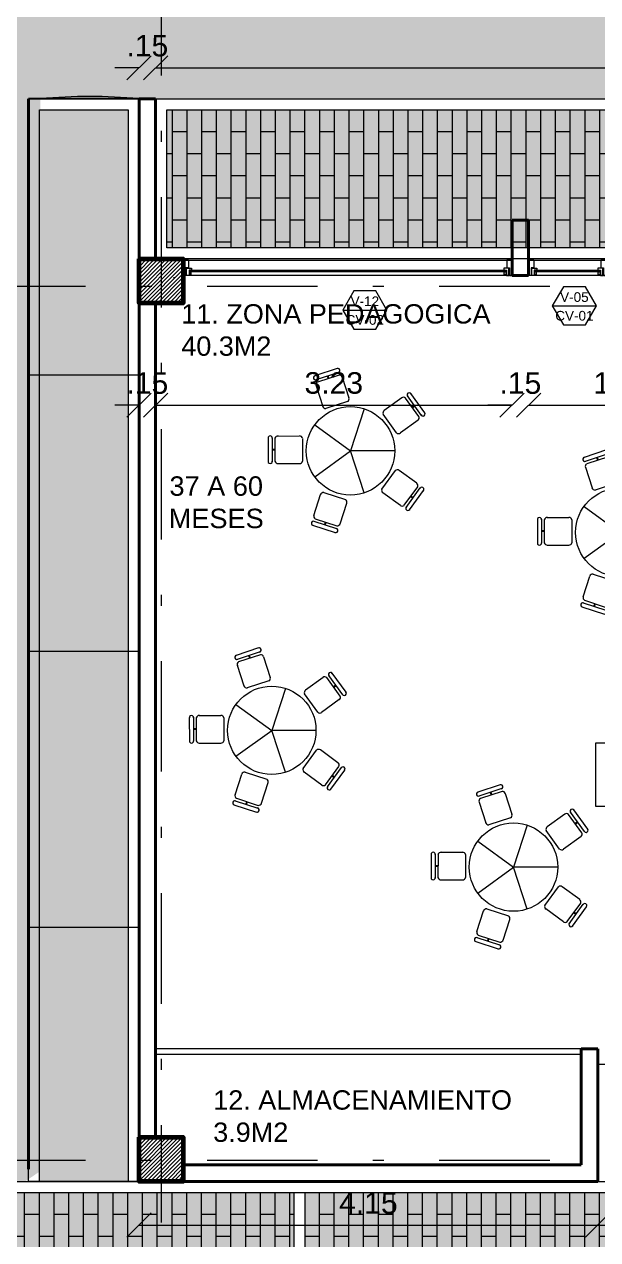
# Model space of a CAD drawing. Header units: inches. Extents: x 99003 to 99155, y 101852 to 101926.
# Drawn here: x 99014.9 to 99020.09, y 101909.17 to 101920.17 of the extents above; entities that cross this region are included whole.
import ezdxf
from ezdxf.enums import TextEntityAlignment as Align

# ---------------------------------------------------------------- set-up
doc = ezdxf.new("R2010")
doc.units = ezdxf.units.IN
doc.header["$MEASUREMENT"] = 0
doc.linetypes.add('DASHDOTX2', pattern=[2, 1, -0.5, 0, -0.5])
doc.linetypes.add('HIDDEN', pattern=[0.375, 0.25, -0.125])
for name, color, linetype, lineweight in [('A-HTCH-253', 253, 'Continuous', 0), ('A_CARP-MAD', 46, 'Continuous', 18), ('A_CARP-MET', 126, 'Continuous', 18), ('A_COLS', 1, 'Continuous', 60), ('A_EJES', 75, 'DASHDOTX2', 5), ('A_MUEB-ARCH', 64, 'Continuous', 15), ('A_MUEB-SILL', 54, 'Continuous', 15), ('A_MURO', 7, 'Continuous', 40), ('A_PISO-ACHU', 251, 'Continuous', 0), ('A_PISO-GRAN', 250, 'Continuous', 0), ('A_PROY', 16, 'HIDDEN', 5), ('A_TEXT', 154, 'Continuous', 0), ('A_TEXT-DIM', 54, 'Continuous', 13), ('A_TEXT-IDEN', 5, 'Continuous', 18), ('A_TEXT-NOTA', 53, 'Continuous', 20), ('A_VENT', 124, 'Continuous', 18)]:
    doc.layers.add(name, color=color, linetype=linetype, lineweight=lineweight)
doc.layers.add('A_URBA-ANDN', color=7, linetype='Continuous', lineweight=15, true_color=0x259400)
doc.styles.add('ARIAL', font='arial.ttf')
doc.styles.add('DIM', font='arial.ttf')
doc.dimstyles.new('BAN_REP_1-125', dxfattribs={"dimtxt": 0.195, "dimasz": 0.2188, "dimexe": 0.15, "dimexo": 0.03, "dimgap": 0.1, "dimtad": 1, "dimzin": 4, "dimdsep": 46, "dimtxsty": 'ARIAL', "dimblk": 'OBLIQUE', "dimcen": 0.1, "dimse1": 1, "dimse2": 1, "dimclrd": 256, "dimclre": 256, "dimclrt": 256, "dimadec": 0, "dimazin": 0, "dimtfac": 1, "dimtix": 1, "dimtofl": 0, "dimtmove": 1, "dimatfit": 3, "dimldrblk": 'OPEN90', "dimfxl": 1, "dimtolj": 1, "dimtzin": 0, "dimlwd": -1, "dimlwe": -1, "dimarcsym": 0})
pattern_1 = [(45, (0, -2e-07), (-0.0176776695297, 0.0176776695297), [])]
pattern_2 = [(90, (-108.14993, -2e-07), (-0.13335, 8e-18), []), (180, (-108.14993, -2e-07), (-0.13335, -0.2), [0.13335, -0.13335])]
pattern_3 = [(90, (-108.149932, -2e-07), (-0.03125, 0.015625), [0, -0.03125])]

# ---------------------------------------------------------------- blocks, each defined once
blk = doc.blocks.new('*U33')
at = {"layer": 'A_MUEB-SILL'}
for p, q in [((-0.063, 0.126), (-0.179, -0.033)), ((0.137, 0.013), (-0.03, 0.135)), ((0.156, 0.031), (-0.02, 0.158)), ((0.177, 0.062), (0.003, 0.188)), ((0.068, 0.095), (0.053, 0.074)), ((0.073, 0.091), (0.059, 0.071)), ((-0.01, -0.189), (-0.177, -0.067)), ((0.139, -0.02), (0.023, -0.18))]:
    blk.add_line(p, q, dxfattribs=at)
for centre, radius, start, end in [((-0.041, 0.109), 0.0281, 67.5844, 145.9992), ((-0.007, 0.172), 0.0189, 49.0583, 241.9455), ((0.116, -0.005), 0.0281, 322.0008, 40.4156), ((0.165, 0.047), 0.0189, 226.0545, 58.9417), ((-0.156, -0.049), 0.0281, 142.0008, 220.4156), ((0.001, -0.163), 0.0281, 247.5844, 325.9992)]:
    blk.add_arc(centre, radius, start, end, dxfattribs=at)
blk = doc.blocks.new('*U34')
at = {"color": 0, "linetype": 'ByBlock', "lineweight": -2, "transparency": 16777216}
for p, rotation in [((-0.34, 0.485), 72.00000000000001), ((-0.566, -0.173), 144), ((0.56, -0.193), 288), ((-0.01, -0.592), 215.9999999999999)]:
    blk.add_blockref('*U33', p, dxfattribs=dict(at, rotation=rotation))
blk.add_blockref('*U33', (0.356, 0.473), dxfattribs=at)
blk = doc.blocks.new('P-BAJA_APARTADO-v4$0$MESA AULA 5P')
at = {"layer": 'A_MUEB-SILL'}
for p in [(0, 0.4), (-0.38, 0.124), (0.38, 0.124), (-0.235, -0.324), (0.235, -0.324)]:
    blk.add_line(p, (0, 0), dxfattribs=at)
blk.add_circle((0, 0), 0.4, dxfattribs=at)
blk.add_blockref('*U34', (0, 0))
blk = doc.blocks.new('*U108')
at = {"layer": 'A_CARP-MAD'}
blk.add_lwpolyline([(0.14, -0.047), (0.07, -0.047), (0.07, -0.023), (0, -0.023), (0, 0), (0.14, 0)], dxfattribs=at)
for points in [[(0, -0.028), (0.065, -0.028), (0.065, -0.074), (0.048, -0.074), (0.048, -0.051), (0, -0.051)], [(0, -0.028), (0.065, -0.028), (0.065, -0.074), (0.048, -0.074), (0.048, -0.051), (0, -0.051)], [(0.033, -0.071), (0.033, -0.054), (0.01, -0.054), (0.01, -0.071)], [(0, -0.672), (0.065, -0.672), (0.065, -0.626), (0.048, -0.626), (0.048, -0.649), (0, -0.649)], [(0, -0.677), (0, -0.7), (0.14, -0.7), (0.14, -0.653), (0.07, -0.653), (0.07, -0.677)], [(0.033, -0.629), (0.033, -0.646), (0.01, -0.646), (0.01, -0.629)]]:
    blk.add_lwpolyline(points, close=True, dxfattribs=at)
at = {"layer": 'A_CARP-MET'}
blk.add_line((0.14, -0.047), (0.14, 0), dxfattribs=at)
blk.add_lwpolyline([(0.033, -0.071), (0.033, -0.054), (0.01, -0.054), (0.01, -0.071)], close=True, dxfattribs=at)
at = {"layer": 'A_VENT'}
for p, q in [((0, -0.7), (0, 0)), ((0.14, 0), (0.14, -0.7))]:
    blk.add_line(p, q, dxfattribs=at)
blk.add_lwpolyline([(0.036, -0.054), (0.036, -0.646), (0.045, -0.646), (0.045, -0.054)], close=True, dxfattribs=at)
blk = doc.blocks.new('*U110')
at = {"layer": 'A_CARP-MAD'}
blk.add_lwpolyline([(0.14, -0.047), (0.07, -0.047), (0.07, -0.023), (0, -0.023), (0, 0), (0.14, 0)], dxfattribs=at)
for points in [[(0, -0.028), (0.065, -0.028), (0.065, -0.074), (0.048, -0.074), (0.048, -0.051), (0, -0.051)], [(0, -0.028), (0.065, -0.028), (0.065, -0.074), (0.048, -0.074), (0.048, -0.051), (0, -0.051)], [(0.033, -0.071), (0.033, -0.054), (0.01, -0.054), (0.01, -0.071)], [(0, -2.946), (0.065, -2.946), (0.065, -2.899), (0.048, -2.899), (0.048, -2.923), (0, -2.923)], [(0, -2.951), (0, -2.974), (0.14, -2.974), (0.14, -2.927), (0.07, -2.927), (0.07, -2.951)], [(0.033, -2.903), (0.033, -2.92), (0.01, -2.92), (0.01, -2.903)]]:
    blk.add_lwpolyline(points, close=True, dxfattribs=at)
at = {"layer": 'A_CARP-MET'}
blk.add_line((0.14, -0.047), (0.14, 0), dxfattribs=at)
blk.add_lwpolyline([(0.033, -0.071), (0.033, -0.054), (0.01, -0.054), (0.01, -0.071)], close=True, dxfattribs=at)
at = {"layer": 'A_VENT'}
for p, q in [((0, -2.974), (0, 0)), ((0.14, 0), (0.14, -2.974))]:
    blk.add_line(p, q, dxfattribs=at)
blk.add_lwpolyline([(0.036, -0.054), (0.036, -2.92), (0.045, -2.92), (0.045, -0.054)], close=True, dxfattribs=at)
blk = doc.blocks.new('_Oblique')
at = {"color": 0, "linetype": 'ByBlock', "lineweight": -2}
blk.add_line((-0.5, -0.5), (0.5, 0.5), dxfattribs=at)
blk = doc.blocks.new('*D130')
at = {"layer": 'A_TEXT-DIM', "transparency": 16777216}
for p, q in [((99015.941, 101919.779), (99015.722, 101919.779)), ((99016.091, 101919.779), (99016.31, 101919.779))]:
    blk.add_line(p, q, dxfattribs=at)
at = {"layer": 'DEFPOINTS', "color": 0, "transparency": 16777216}
for p in [(99016.091, 101919.779), (99015.941, 101919.499), (99016.091, 101919.499)]:
    blk.add_point(p, dxfattribs=at)
at = {"layer": 'A_TEXT-DIM', "transparency": 16777216, "xscale": 0.2188, "yscale": 0.2188, "zscale": 0.2188}
blk.add_blockref('_Oblique', (99015.941, 101919.779), dxfattribs=at)
at = {"layer": 'A_TEXT-DIM', "transparency": 16777216, "xscale": 0.2188, "yscale": 0.2188, "zscale": 0.2188, "rotation": 180}
blk.add_blockref('_Oblique', (99016.091, 101919.779), dxfattribs=at)
at = {"layer": 'A_TEXT-DIM', "transparency": 16777216, "insert": (99016.016, 101919.978), "char_height": 0.195, "attachment_point": 5, "style": 'ARIAL'}
blk.add_mtext('\\A1;.15', dxfattribs=at)
blk = doc.blocks.new('_Open90')
at = {"color": 0, "linetype": 'ByBlock', "lineweight": -2}
for p, q in [((0, 0), (-1, 0)), ((-0.5, 0.5), (0, 0)), ((0, 0), (-0.5, -0.5))]:
    blk.add_line(p, q, dxfattribs=at)
blk = doc.blocks.new('*D131')
at = {"layer": 'A_TEXT-DIM', "transparency": 16777216}
blk.add_line((99016.091, 101919.779), (99027.641, 101919.779), dxfattribs=at)
at = {"layer": 'DEFPOINTS', "color": 0, "transparency": 16777216}
for p in [(99027.641, 101919.779), (99016.091, 101919.499), (99027.641, 101919.499)]:
    blk.add_point(p, dxfattribs=at)
at = {"layer": 'A_TEXT-DIM', "transparency": 16777216, "xscale": 0.2188, "yscale": 0.2188, "zscale": 0.2188, "rotation": 180}
blk.add_blockref('_Oblique', (99016.091, 101919.779), dxfattribs=at)
at = {"layer": 'A_TEXT-DIM', "transparency": 16777216, "xscale": 0.2188, "yscale": 0.2188, "zscale": 0.2188}
blk.add_blockref('_Oblique', (99027.641, 101919.779), dxfattribs=at)
at = {"layer": 'A_TEXT-DIM', "transparency": 16777216, "insert": (99021.866, 101919.978), "char_height": 0.195, "attachment_point": 5, "style": 'ARIAL'}
blk.add_mtext('\\A1;11.55', dxfattribs=at)
blk = doc.blocks.new('*D141')
at = {"layer": 'A_TEXT-DIM', "transparency": 16777216}
for p, q in [((99015.941, 101916.725), (99015.722, 101916.725)), ((99016.091, 101916.725), (99016.31, 101916.725))]:
    blk.add_line(p, q, dxfattribs=at)
at = {"layer": 'DEFPOINTS', "color": 0, "transparency": 16777216}
for p in [(99015.941, 101917.021), (99016.091, 101917.021), (99016.091, 101916.725)]:
    blk.add_point(p, dxfattribs=at)
at = {"layer": 'A_TEXT-DIM', "transparency": 16777216, "xscale": 0.2188, "yscale": 0.2188, "zscale": 0.2188}
blk.add_blockref('_Oblique', (99015.941, 101916.725), dxfattribs=at)
at = {"layer": 'A_TEXT-DIM', "transparency": 16777216, "xscale": 0.2188, "yscale": 0.2188, "zscale": 0.2188, "rotation": 180}
blk.add_blockref('_Oblique', (99016.091, 101916.725), dxfattribs=at)
at = {"layer": 'A_TEXT-DIM', "transparency": 16777216, "insert": (99016.016, 101916.924), "char_height": 0.195, "attachment_point": 5, "style": 'ARIAL'}
blk.add_mtext('\\A1;.15', dxfattribs=at)
blk = doc.blocks.new('*D142')
at = {"layer": 'A_TEXT-DIM', "transparency": 16777216}
blk.add_line((99016.091, 101916.725), (99019.316, 101916.725), dxfattribs=at)
at = {"layer": 'DEFPOINTS', "color": 0, "transparency": 16777216}
for p in [(99019.316, 101918.143), (99016.091, 101917.021), (99019.316, 101916.725)]:
    blk.add_point(p, dxfattribs=at)
at = {"layer": 'A_TEXT-DIM', "transparency": 16777216, "xscale": 0.2188, "yscale": 0.2188, "zscale": 0.2188, "rotation": 180}
blk.add_blockref('_Oblique', (99016.091, 101916.725), dxfattribs=at)
at = {"layer": 'A_TEXT-DIM', "transparency": 16777216, "xscale": 0.2188, "yscale": 0.2188, "zscale": 0.2188}
blk.add_blockref('_Oblique', (99019.316, 101916.725), dxfattribs=at)
at = {"layer": 'A_TEXT-DIM', "transparency": 16777216, "insert": (99017.703, 101916.925), "char_height": 0.195, "attachment_point": 5, "style": 'ARIAL'}
blk.add_mtext('\\A1;3.23', dxfattribs=at)
blk = doc.blocks.new('*D143')
at = {"layer": 'A_TEXT-DIM', "transparency": 16777216}
for p, q in [((99019.316, 101916.725), (99019.097, 101916.725)), ((99019.466, 101916.725), (99019.685, 101916.725))]:
    blk.add_line(p, q, dxfattribs=at)
at = {"layer": 'DEFPOINTS', "color": 0, "transparency": 16777216}
for p in [(99019.316, 101918.143), (99019.466, 101918.143), (99019.466, 101916.725)]:
    blk.add_point(p, dxfattribs=at)
at = {"layer": 'A_TEXT-DIM', "transparency": 16777216, "xscale": 0.2188, "yscale": 0.2188, "zscale": 0.2188}
blk.add_blockref('_Oblique', (99019.316, 101916.725), dxfattribs=at)
at = {"layer": 'A_TEXT-DIM', "transparency": 16777216, "xscale": 0.2188, "yscale": 0.2188, "zscale": 0.2188, "rotation": 180}
blk.add_blockref('_Oblique', (99019.466, 101916.725), dxfattribs=at)
at = {"layer": 'A_TEXT-DIM', "transparency": 16777216, "insert": (99019.391, 101916.924), "char_height": 0.195, "attachment_point": 5, "style": 'ARIAL'}
blk.add_mtext('\\A1;.15', dxfattribs=at)
blk = doc.blocks.new('*D144')
at = {"layer": 'A_TEXT-DIM', "transparency": 16777216}
blk.add_line((99019.466, 101916.725), (99021.166, 101916.725), dxfattribs=at)
at = {"layer": 'DEFPOINTS', "color": 0, "transparency": 16777216}
for p in [(99019.466, 101918.143), (99021.166, 101917.631), (99021.166, 101916.725)]:
    blk.add_point(p, dxfattribs=at)
at = {"layer": 'A_TEXT-DIM', "transparency": 16777216, "xscale": 0.2188, "yscale": 0.2188, "zscale": 0.2188, "rotation": 180}
blk.add_blockref('_Oblique', (99019.466, 101916.725), dxfattribs=at)
at = {"layer": 'A_TEXT-DIM', "transparency": 16777216, "xscale": 0.2188, "yscale": 0.2188, "zscale": 0.2188}
blk.add_blockref('_Oblique', (99021.166, 101916.725), dxfattribs=at)
at = {"layer": 'A_TEXT-DIM', "transparency": 16777216, "insert": (99020.316, 101916.924), "char_height": 0.195, "attachment_point": 5, "style": 'ARIAL'}
blk.add_mtext('\\A1;1.70', dxfattribs=at)
blk = doc.blocks.new('*D169')
at = {"layer": 'A_TEXT-DIM', "transparency": 16777216}
blk.add_line((99015.941, 101909.304), (99020.091, 101909.304), dxfattribs=at)
at = {"layer": 'DEFPOINTS', "color": 0, "transparency": 16777216}
for p in [(99015.941, 101909.699), (99020.091, 101909.699), (99020.091, 101909.304)]:
    blk.add_point(p, dxfattribs=at)
at = {"layer": 'A_TEXT-DIM', "transparency": 16777216, "xscale": 0.2188, "yscale": 0.2188, "zscale": 0.2188, "rotation": 180}
blk.add_blockref('_Oblique', (99015.941, 101909.304), dxfattribs=at)
at = {"layer": 'A_TEXT-DIM', "transparency": 16777216, "xscale": 0.2188, "yscale": 0.2188, "zscale": 0.2188}
blk.add_blockref('_Oblique', (99020.091, 101909.304), dxfattribs=at)
at = {"layer": 'A_TEXT-DIM', "transparency": 16777216, "insert": (99018.016, 101909.503), "char_height": 0.195, "attachment_point": 5, "style": 'ARIAL'}
blk.add_mtext('\\A1;4.15', dxfattribs=at)
blk = doc.blocks.new('*D170')
at = {"layer": 'A_TEXT-DIM', "transparency": 16777216}
blk.add_line((99020.091, 101909.304), (99021.791, 101909.304), dxfattribs=at)
at = {"layer": 'DEFPOINTS', "color": 0, "transparency": 16777216}
for p in [(99020.091, 101909.699), (99021.791, 101909.699), (99021.791, 101909.304)]:
    blk.add_point(p, dxfattribs=at)
at = {"layer": 'A_TEXT-DIM', "transparency": 16777216, "xscale": 0.2188, "yscale": 0.2188, "zscale": 0.2188, "rotation": 180}
blk.add_blockref('_Oblique', (99020.091, 101909.304), dxfattribs=at)
at = {"layer": 'A_TEXT-DIM', "transparency": 16777216, "xscale": 0.2188, "yscale": 0.2188, "zscale": 0.2188}
blk.add_blockref('_Oblique', (99021.791, 101909.304), dxfattribs=at)
at = {"layer": 'A_TEXT-DIM', "transparency": 16777216, "insert": (99020.941, 101909.503), "char_height": 0.195, "attachment_point": 5, "style": 'ARIAL'}
blk.add_mtext('\\A1;1.70', dxfattribs=at)
blk = doc.blocks.new('DETALLE DE VENTANA')
at = {"layer": 'A_TEXT-IDEN'}
blk.add_line((-0.2, 0), (0.2, 0), dxfattribs=at)
blk.add_line((-0.2, 0), (0.2, 0), dxfattribs=at)
blk.add_lwpolyline([(-0.1, 0.173), (-0.2, 0), (-0.1, -0.173), (0.1, -0.173), (0.2, 0), (0.1, 0.173)], close=True, dxfattribs=at)
at = {"layer": 'A_TEXT-NOTA', "linetype": 'Continuous', "style": 'ARIAL'}
for tag, p in [('#_VENTANA', (0, 0.036)), ('DETALLE#', (0, -0.133))]:
    blk.add_attdef(tag, text='', height=0.0875, dxfattribs=at).set_placement(p, align=Align.CENTER)

msp = doc.modelspace()

# ---------------------------------------------------------------- hatches: boundary and pattern name
at = {"layer": 'A-HTCH-253', "ltscale": 0.333}
h = msp.add_hatch(color=256, dxfattribs=at)
h.dxf.hatch_style = 1
h.paths.add_polyline_path([(99015.041, 101919.399), (99015.841, 101919.399), (99015.841, 101909.699), (99015.041, 101909.699)])
at = {"layer": 'A_PISO-ACHU'}
h = msp.add_hatch(dxfattribs=at)
h.set_pattern_fill('AR-CONC', color=256, scale=0.2)
h.set_pattern_definition([(50, (-417.353, -2.3679), (1.434520365, -0.12550427), [0.15, -1.65]), (355, (-417.353, -2.3679), (-0.277502667, 1.504384267), [0.12, -1.32]), (100.4514445, (-417.2334, -2.3783), (1.157017693, 1.378879982), [0.127480384, -1.402284224]), (46.1842, (-417.353, -1.9679), (2.134482661, -0.331038562), [0.225, -2.475]), (96.6356355, (-417.175, -1.9955), (1.86932389, 1.948237202), [0.191220684, -2.10342752]), (351.184164, (-417.353, -1.9679), (1.86932389, 1.9482372), [0.18, -1.980000002]), (21, (-417.153, -2.0679), (1.193814104, -0.805237781), [0.15, -1.65]), (326, (-417.153, -2.0679), (0.486630664, 1.45030009), [0.12, -1.32]), (71.4514447, (-417.0535, -2.135), (1.680444753, 0.645062306), [0.12748038, -1.402284224]), (37.5, (-417.35295, -2.36787), (0.0243197106, 0.6657877077), [0, -1.304, 0, -1.34, 0, -1.325]), (7.5, (-417.35295, -2.3679), (0.526139075, 0.7888234238), [0, -0.764, 0, -1.274, 0, -0.505]), (327.5, (-417.79895, -2.36787), (1.0676448723, -0.0451097435), [0, -0.5, 0, -1.56, 0, -2.07]), (317.5, (-417.9989, -2.3679), (1.1663723387, 0.2002099647), [0, -0.65, 0, -1.036, 0, -1.47])])
h.paths.add_polyline_path([(99015.941, 101918.049), (99016.341, 101918.049), (99016.341, 101917.649), (99015.941, 101917.649)])
h = msp.add_hatch(dxfattribs=at)
h.set_pattern_fill('ANSI31', color=256, scale=0.2)
h.set_pattern_definition(pattern_1)
h.paths.add_polyline_path([(99031.541, 101918.049), (99031.941, 101918.049), (99031.941, 101917.649), (99031.541, 101917.649)])
h.paths.add_polyline_path([(99027.391, 101918.049), (99027.791, 101918.049), (99027.791, 101917.649), (99027.391, 101917.649)])
h.paths.add_polyline_path([(99021.666, 101918.049), (99022.066, 101918.049), (99022.066, 101917.649), (99021.666, 101917.649)])
h.paths.add_polyline_path([(99015.941, 101918.049), (99016.341, 101918.049), (99016.341, 101917.649), (99015.941, 101917.649)])
h = msp.add_hatch(dxfattribs=at)
h.set_pattern_fill('ANSI31', color=256, scale=0.2)
h.set_pattern_definition(pattern_1)
h.paths.add_polyline_path([(99015.941, 101910.099), (99016.341, 101910.099), (99016.341, 101909.699), (99015.941, 101909.699)])
at = {"layer": 'A_PISO-GRAN'}
h = msp.add_hatch(dxfattribs=at)
h.set_pattern_fill('DOTS', color=33, scale=0.5, angle=90)
h.set_pattern_definition(pattern_3)
h.paths.add_polyline_path([(99027.541, 101919.399), (99016.191, 101919.399), (99016.191, 101918.149), (99027.541, 101918.149)])
h = msp.add_hatch(dxfattribs=at)
h.set_pattern_fill('AR-BRSTD', color=256, scale=0.05, angle=90)
h.paths.add_polyline_path([(99027.541, 101919.399), (99016.191, 101919.399), (99016.191, 101918.149), (99027.541, 101918.149)])
h = msp.add_hatch(dxfattribs=at)
h.set_pattern_fill('AR-BRSTD', color=256, scale=0.05, angle=90)
h.set_pattern_definition(pattern_2)
h.paths.add_polyline_path([(99025.416, 101909.599), (99023.541, 101909.599), (99023.541, 101910.66), (99022.041, 101910.66), (99022.041, 101909.599), (99021.691, 101909.599), (99021.691, 101910.66), (99020.191, 101910.66), (99020.191, 101909.599), (99017.445, 101909.599), (99017.445, 101906.589), (99020.366, 101906.589), (99020.366, 101906.849), (99020.716, 101906.849), (99020.716, 101906.599), (99025.416, 101906.599)])
h = msp.add_hatch(dxfattribs=at)
h.set_pattern_fill('DOTS', color=33, scale=0.5, angle=90)
h.set_pattern_definition(pattern_3)
h.paths.add_polyline_path([(99025.416, 101909.599), (99023.541, 101909.599), (99023.541, 101910.66), (99022.041, 101910.66), (99022.041, 101909.599), (99021.691, 101909.599), (99021.691, 101910.66), (99020.191, 101910.66), (99020.191, 101909.599), (99017.445, 101909.599), (99017.445, 101906.589), (99020.366, 101906.589), (99020.366, 101906.849), (99020.716, 101906.849), (99020.716, 101906.599), (99025.416, 101906.599)])
h = msp.add_hatch(dxfattribs=at)
h.set_pattern_fill('AR-BRSTD', color=256, scale=0.05, angle=90)
h.set_pattern_definition(pattern_2)
h.paths.add_polyline_path([(99017.345, 101909.599), (99011.314, 101909.599), (99011.314, 101908.049), (99011.466, 101908.049), (99011.466, 101906.599), (99014.116, 101906.589), (99014.116, 101906.849), (99014.466, 101906.849), (99014.466, 101906.589), (99017.345, 101906.589)])
h = msp.add_hatch(dxfattribs=at)
h.set_pattern_fill('DOTS', color=33, scale=0.5, angle=90)
h.set_pattern_definition(pattern_3)
h.paths.add_polyline_path([(99017.345, 101909.599), (99011.314, 101909.599), (99011.314, 101908.049), (99011.466, 101908.049), (99011.466, 101906.599), (99014.116, 101906.589), (99014.116, 101906.849), (99014.466, 101906.849), (99014.466, 101906.589), (99017.345, 101906.589)])
at = {"layer": 'A_URBA-ANDN'}
h = msp.add_hatch(dxfattribs=at)
h.set_pattern_fill('HONEY', color=256, scale=0.8, angle=90)
h.set_pattern_definition([(90, (0.10825, -0.1), (-0.08660254038, 0.15), [0.1, -0.2]), (210, (0.10825, -0.1), (-0.08660254038, -0.15), [0.1, -0.2]), (150, (0.10825, -0.1), (-0.173205080757, 4e-17), [-0.2, 0.1])])
h.paths.add_polyline_path([(99014.909, 101909.699), (99015.049, 101909.793), (99015.049, 101921.599), (99008.735, 101921.599), (99008.435, 101909.696), (99011.729, 101909.653)])
h.paths.add_polyline_path([(99010.209, 101914.186), (99010.209, 101914.814), (99009.808, 101914.814), (99009.808, 101914.186)], flags=16)
h.paths.add_polyline_path([(99012.925, 101915.152), (99012.925, 101915.931), (99012.523, 101915.931), (99012.523, 101915.152)], flags=16)
h.paths.add_polyline_path([(99011.465, 101914.346), (99012.972, 101914.346), (99012.972, 101915.004), (99011.465, 101915.004)], flags=16)
h = msp.add_hatch(dxfattribs=at)
h.set_pattern_fill('CROSS', color=256, scale=0.35, angle=90)
h.paths.add_polyline_path([(99055.892, 101914.499), (99055.892, 101881.905), (99057.445, 101881.905), (99058.445, 101921.599), (99015.041, 101921.599), (99015.049, 101919.499), (99027.791, 101919.499), (99043.391, 101919.499), (99045.192, 101919.499), (99055.892, 101919.499), (99055.892, 101914.499)])

# ---------------------------------------------------------------- linework, layer by layer
msp.add_lwpolyline([(99015.941, 101919.499), (99014.941, 101919.499)])
at = {"layer": 'A_COLS'}
for points in [[(99015.941, 101918.049), (99016.341, 101918.049), (99016.341, 101917.649), (99015.941, 101917.649)], [(99015.941, 101910.099), (99016.341, 101910.099), (99016.341, 101909.699), (99015.941, 101909.699)]]:
    msp.add_lwpolyline(points, close=True, dxfattribs=at)
at = {"layer": 'A_EJES'}
for p, q in [((99016.141, 101922.808), (99016.141, 101909.328)), ((99006.057, 101917.802), (99043.971, 101917.802)), ((99006.057, 101909.893), (99043.971, 101909.893))]:
    msp.add_line(p, q, dxfattribs=at)
at = {"layer": 'A_MUEB-ARCH'}
for p, q in [((99019.941, 101910.899), (99016.091, 101910.899)), ((99019.941, 101910.849), (99016.091, 101910.849))]:
    msp.add_line(p, q, dxfattribs=at)
at = {"layer": 'A_MURO'}
for p, q in [((99014.941, 101909.811), (99014.941, 101919.499)), ((99015.941, 101909.699), (99015.941, 101919.499)), ((99015.941, 101919.499), (99016.091, 101919.499)), ((99016.091, 101919.499), (99016.091, 101918.049)), ((99019.466, 101918.399), (99019.316, 101918.399)), ((99019.316, 101917.899), (99019.316, 101918.399)), ((99019.466, 101917.899), (99019.466, 101918.399)), ((99019.466, 101917.899), (99019.316, 101917.899)), ((99016.091, 101917.649), (99016.091, 101910.099)), ((99019.941, 101910.899), (99020.091, 101910.899)), ((99019.941, 101909.849), (99019.941, 101910.899)), ((99020.091, 101909.699), (99020.091, 101910.899)), ((99016.341, 101909.849), (99019.941, 101909.849)), ((99015.941, 101909.699), (99020.091, 101909.699))]:
    msp.add_line(p, q, dxfattribs=at)
at = {"layer": 'A_PISO-GRAN'}
msp.add_line((99016.091, 101919.499), (99027.641, 101919.499), dxfattribs=at)
msp.add_line((99016.091, 101919.499), (99027.641, 101919.499), dxfattribs=at)
at = {"layer": 'A_PISO-GRAN', "ltscale": 0.333}
for points in [[(99014.941, 101919.499), (99015.941, 101919.499), (99015.941, 101909.699), (99014.941, 101909.699)], [(99015.041, 101919.399), (99015.841, 101919.399), (99015.841, 101909.699), (99015.041, 101909.699)]]:
    msp.add_lwpolyline(points, close=True, dxfattribs=at)
at = {"layer": 'A_PISO-GRAN'}
for points in [[(99016.091, 101919.499), (99027.641, 101919.499), (99027.641, 101918.049), (99016.091, 101918.049)], [(99016.091, 101919.499), (99027.641, 101919.499), (99027.641, 101918.049), (99016.091, 101918.049)], [(99016.191, 101919.399), (99027.541, 101919.399), (99027.541, 101918.149), (99016.191, 101918.149)], [(99016.191, 101919.399), (99027.541, 101919.399), (99027.541, 101918.149), (99016.191, 101918.149)]]:
    msp.add_lwpolyline(points, close=True, dxfattribs=at)
at = {"layer": 'A_PISO-GRAN', "ltscale": 0.333}
for points in [[(99014.941, 101916.999), (99015.941, 101916.999)], [(99014.941, 101914.499), (99015.941, 101914.499)], [(99014.941, 101911.999), (99015.941, 101911.999)], [(99011.214, 101907.949), (99011.214, 101909.699), (99020.091, 101909.699), (99020.091, 101910.76), (99021.791, 101910.76), (99021.791, 101909.699), (99021.941, 101909.699), (99021.941, 101910.76), (99023.641, 101910.76), (99023.641, 101909.699), (99028.241, 101909.699), (99028.241, 101910.749), (99031.541, 101910.749)], [(99011.314, 101908.049), (99011.314, 101909.599), (99020.191, 101909.599), (99020.191, 101910.66), (99021.691, 101910.66), (99021.691, 101909.599), (99022.041, 101909.599), (99022.041, 101910.66), (99023.541, 101910.66), (99023.541, 101909.599), (99028.341, 101909.599), (99028.341, 101910.649), (99030.991, 101910.649)], [(99017.345, 101906.499), (99017.345, 101909.599)], [(99017.445, 101906.499), (99017.445, 101909.599)]]:
    msp.add_lwpolyline(points, dxfattribs=at)
at = {"layer": 'A_PROY'}
msp.add_line((99020.091, 101909.699), (99023.641, 101909.699), dxfattribs=at)
at = {"layer": 'A_TEXT'}
msp.add_lwpolyline([(99020.075, 101913.669), (99022.782, 101913.669), (99022.782, 101913.092), (99020.075, 101913.092)], close=True, dxfattribs=at)
at = {"layer": 'A_URBA-ANDN'}
msp.add_arc((99015.495, 101914.649), 4.87, 84.7467, 95.2533, dxfattribs=at)

# ---------------------------------------------------------------- block references
at = {"color": 1}
for p, values in [((99017.984, 101917.586), {'DETALLE#': 'CV-02', '#_VENTANA': 'V-12'}), ((99019.88, 101917.624), {'DETALLE#': 'CV-01', '#_VENTANA': 'V-05'})]:
    msp.add_blockref('DETALLE DE VENTANA', p, dxfattribs=at).add_auto_attribs(values)
at = {"layer": 'A_MUEB-SILL', "extrusion": (0, 0, -1), "xscale": -1, "zscale": -1, "rotation": 90.00000503470056}
for p in [(-99017.854, 101916.312), (-99020.291, 101915.574), (-99017.142, 101913.782), (-99019.329, 101912.544)]:
    msp.add_blockref('P-BAJA_APARTADO-v4$0$MESA AULA 5P', p, dxfattribs=at)
at = {"layer": 'A_VENT', "rotation": 90.00000000000001}
for name, p in [('*U110', (99016.342, 101917.899)), ('*U108', (99019.466, 101917.899))]:
    msp.add_blockref(name, p, dxfattribs=at)

# ---------------------------------------------------------------- texts
at = {"layer": 'A_TEXT', "attachment_point": 1, "style": 'DIM'}
for s, insert, char_height, width in [('11. ZONA PEDAGOGICA\\P40.3M2', (99016.323, 101917.639), 0.175, 4.32167), ('\\pxqc;37 A 60 \\PMESES', (99015.339, 101916.081), 0.1758, 2.60057), ('12. ALMACENAMIENTO\\P3.9M2', (99016.612, 101910.524), 0.175, 4.32167)]:
    msp.add_mtext(s, dxfattribs=dict(at, insert=insert, char_height=char_height, width=width))

# ---------------------------------------------------------------- dimensions: what is measured, and where the dimension line sits
at = {"layer": 'A_TEXT-DIM'}
for base, p1, p2, picture, middle in [((99016.091, 101919.779), (99015.941, 101919.499), (99016.091, 101919.499), '*D130', (99016.016, 101919.978)), ((99027.641, 101919.779), (99016.091, 101919.499), (99027.641, 101919.499), '*D131', (99021.866, 101919.978)), ((99019.31578, 101916.7249), (99016.09076, 101917.0205), (99019.31578, 101918.1434), '*D142', (99017.70327, 101916.92453)), ((99019.466, 101916.725), (99019.316, 101918.143), (99019.466, 101918.143), '*D143', (99019.391, 101916.924)), ((99021.166, 101916.725), (99019.466, 101918.143), (99021.166, 101917.631), '*D144', (99020.316, 101916.924)), ((99016.091, 101916.725), (99015.941, 101917.021), (99016.091, 101917.021), '*D141', (99016.016, 101916.924)), ((99020.091, 101909.304), (99015.941, 101909.699), (99020.091, 101909.699), '*D169', (99018.016, 101909.503)), ((99021.791, 101909.304), (99020.091, 101909.699), (99021.791, 101909.699), '*D170', (99020.941, 101909.503))]:
    dim = msp.add_linear_dim(base=base, p1=p1, p2=p2, dimstyle='BAN_REP_1-125', dxfattribs=at)
    dim.commit()
    dim.dimension.update_dxf_attribs({"geometry": picture, "text_midpoint": middle})

doc.saveas('drawing.dxf')
